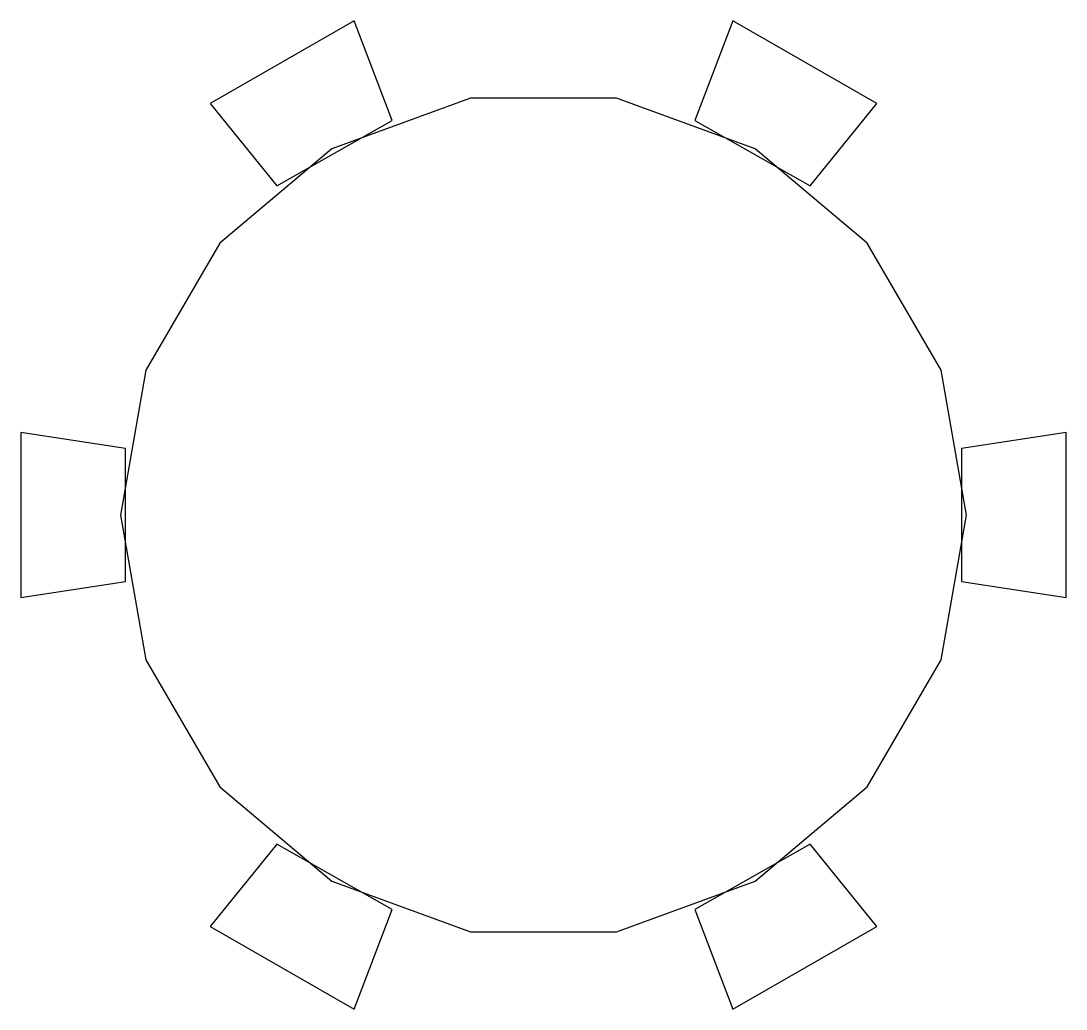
# Model space of a CAD drawing. Header units: metres. Extents: x -0.0494 to 0.0494, y -0.0467 to 0.0467.
import ezdxf

# ---------------------------------------------------------------- set-up
doc = ezdxf.new("R2010")
doc.units = ezdxf.units.M

msp = doc.modelspace()

# ---------------------------------------------------------------- linework, layer by layer
at = {"layer": 'material_air'}
for points in [[(-0.0143, 0.0373), (-0.0179, 0.0467), (-0.0315, 0.0389), (-0.0252, 0.0311), (-0.0143, 0.0373)], [(0.0252, 0.0311), (0.0315, 0.0389), (0.0179, 0.0467), (0.0143, 0.0373), (0.0252, 0.0311)], [(0.04, 0), (0.0376, 0.0137), (0.0306, 0.0257), (0.02, 0.0346), (0.0069, 0.0394), (-0.0069, 0.0394), (-0.02, 0.0346), (-0.0306, 0.0257), (-0.0376, 0.0137), (-0.04, 0), (-0.0376, -0.0137), (-0.0306, -0.0257), (-0.02, -0.0346), (-0.0069, -0.0394), (0.0069, -0.0394), (0.02, -0.0346), (0.0306, -0.0257), (0.0376, -0.0137), (0.04, 0)], [(-0.0395, 0.0063), (-0.0494, 0.0078), (-0.0494, -0.0078), (-0.0395, -0.0063), (-0.0395, 0.0063)], [(0.0395, -0.0063), (0.0494, -0.0078), (0.0494, 0.0078), (0.0395, 0.0063), (0.0395, -0.0063)], [(-0.0252, -0.0311), (-0.0315, -0.0389), (-0.0179, -0.0467), (-0.0143, -0.0373), (-0.0252, -0.0311)], [(0.0143, -0.0373), (0.0179, -0.0467), (0.0315, -0.0389), (0.0252, -0.0311), (0.0143, -0.0373)]]:
    msp.add_lwpolyline(points, dxfattribs=at)

doc.saveas('drawing.dxf')
